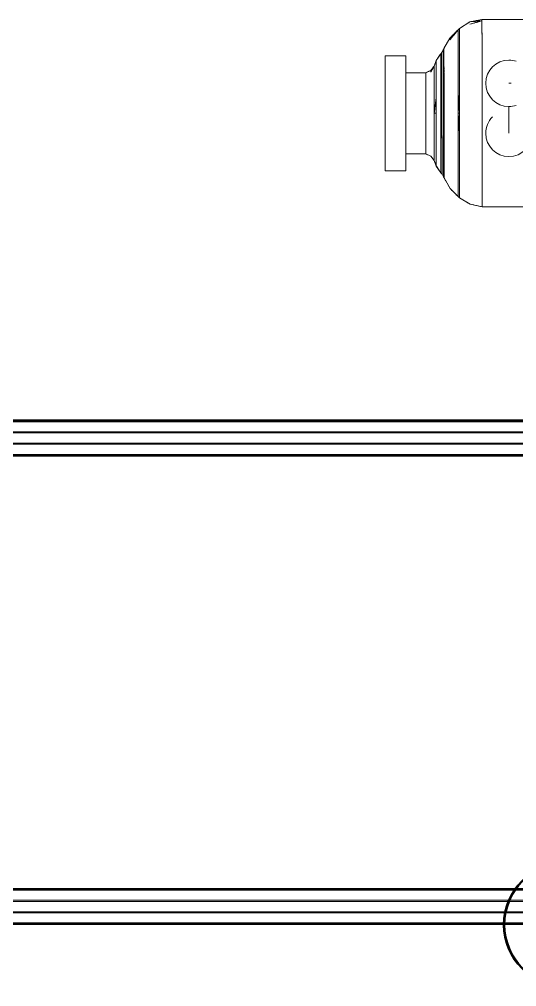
# Model space of a CAD drawing. Header units: centimetres. Extents: x -1906 to 5208, y -261 to 2955.
# Drawn here: x -1434.5 to -1274.1, y 543.6 to 855.9 of the extents above; entities that cross this region are included whole.
import ezdxf

# ---------------------------------------------------------------- set-up
doc = ezdxf.new("R2010")
doc.units = ezdxf.units.CM
doc.linetypes.add('_Overhead', pattern=[0.47625, 0.3175, -0.15875])
doc.linetypes.add('Hidden', pattern=[0.714375, 0.47625, -0.238125])
for name, color, linetype, lineweight in [('A-DETL-HDLN', 7, 'Hidden', 18), ('E-LITE-EQPM', 7, 'Continuous', 18), ('M-EQPM', 7, 'Continuous', 18), ('P-PIPE', 7, 'Continuous', 18), ('S-BEAM', 7, 'Continuous', 18)]:
    doc.layers.add(name, color=color, linetype=linetype, lineweight=lineweight)

# ---------------------------------------------------------------- blocks, each defined once
blk = doc.blocks.new('Costanera Perfil Z - Parametrizado - h_22cm-V6-N01 - Planta trazado tuberias refrig exist_ - detalle 1')
at = {"layer": 'S-BEAM', "color": 254, "true_color": 0xcccccc}
for p, q in [((-5.84, 2399.57), (-5.84, 785.67)), ((-5.54, 2399.57), (-5.54, 785.67)), ((-5.5, 785.67), (-5.5, 2399.57)), ((-5.26, 2399.57), (-5.26, 785.67)), ((1.67, 2399.57), (1.67, 785.67)), ((2.01, 2399.57), (2.01, 785.67)), ((-2.01, 1586.08), (-2.01, 792.31)), ((-1.67, 1586.08), (-1.67, 792.31)), ((5.26, 1586.08), (5.26, 792.31)), ((5.5, 1586.08), (5.5, 792.31)), ((5.54, 1586.08), (5.54, 792.31)), ((5.84, 1586.08), (5.84, 792.31))]:
    blk.add_line(p, q, dxfattribs=at)
blk = doc.blocks.new('Costanera Perfil Z - Parametrizado - h_22cm-V7-N01 - Planta trazado tuberias refrig exist_ - detalle 1')
at = {"layer": 'S-BEAM', "color": 254, "true_color": 0xcccccc}
for p, q in [((-5.84, 2399.57), (-5.84, 785.67)), ((-5.54, 2399.57), (-5.54, 785.67)), ((-5.5, 785.67), (-5.5, 2399.57)), ((-5.26, 2399.57), (-5.26, 785.67)), ((1.67, 2399.57), (1.67, 785.67)), ((2.01, 2399.57), (2.01, 785.67)), ((-2.01, 1586.08), (-2.01, 792.31)), ((-1.67, 1586.08), (-1.67, 792.31)), ((5.26, 1586.08), (5.26, 792.31)), ((5.5, 1586.08), (5.5, 792.31)), ((5.54, 1586.08), (5.54, 792.31)), ((5.84, 1586.08), (5.84, 792.31))]:
    blk.add_line(p, q, dxfattribs=at)
blk = doc.blocks.new('PQ_RVR_EST-01_ZZ_ZZ_MO_T_A_rvt-1-N01 - Planta trazado tuberias refrig exist_ - detalle 1')
at = {"layer": 'S-BEAM', "color": 254, "linetype": '_Overhead', "lineweight": 18, "true_color": 0xd4d4d4, "rotation": 269.9999999999998}
for name, p in [('Costanera Perfil Z - Parametrizado - h_22cm-V7-N01 - Planta trazado tuberias refrig exist_ - detalle 1', (-2533.25, 720.72)), ('Costanera Perfil Z - Parametrizado - h_22cm-V6-N01 - Planta trazado tuberias refrig exist_ - detalle 1', (-2533.25, 569.5))]:
    blk.add_blockref(name, p, dxfattribs=at)
blk = doc.blocks.new('Lighting-Pendant-Vibia-NOTRH-5662 - Standard-V60-N01 - Planta trazado tuberias refrig exist_ - detalle 1')
at = {"layer": 'E-LITE-EQPM', "color": 30, "lineweight": 35, "true_color": 0xff8000}
for radius, start, end in [(20, 0, 180), (19.7, 0, 180), (7.28, 0, 180), (4.5, 0, 180), (4.5, 0, 180), (20, 180, 0), (19.7, 180, 0), (7.28, 180, 0), (4.5, 180, 0), (4.5, 180, 0)]:
    blk.add_arc((0, 0), radius, start, end, dxfattribs=at)
blk = doc.blocks.new('bomba2 - bomba2-1346954-N01 - Planta trazado tuberias refrig exist_ - detalle 1')
at = {"layer": 'A-DETL-HDLN'}
for p, q in [((152.7, 29.46), (61.92, 29.42)), ((152.7, 29.05), (152.7, 29.46)), ((152.7, 29.05), (152.7, 29.46)), ((156.58, 28.61), (152.7, 29.46)), ((152.7, 29.46), (153.04, 29.38)), ((152.7, 27.04), (152.7, 29.05)), ((152.7, 27.04), (152.7, 29.05)), ((156.58, 28.61), (159.97, 26.59)), ((152.7, 23.52), (152.7, 27.04)), ((152.7, 23.52), (152.7, 27.04)), ((159.97, 25), (159.97, 26.59)), ((159.97, 25), (159.97, 26.59)), ((160.44, 26.17), (159.97, 26.59)), ((159.97, 21.91), (159.97, 25)), ((159.97, 21.91), (159.97, 25)), ((160.44, 26.17), (160.44, 24.61)), ((160.44, 24.61), (160.44, 26.17)), ((163.05, 23.53), (160.44, 26.17)), ((152.7, 18.7), (152.7, 23.52)), ((152.7, 18.7), (152.7, 23.52)), ((159.97, 17.51), (159.97, 21.91)), ((159.97, 17.51), (159.97, 21.91)), ((160.44, 24.61), (160.44, 21.57)), ((160.44, 21.57), (160.44, 24.61)), ((162.49, 24.1), (163.05, 23.53)), ((163.05, 23.53), (164.97, 20.15)), ((160.44, 21.57), (160.44, 17.24)), ((160.44, 17.24), (160.44, 21.57)), ((164.97, 19.76), (164.97, 20.15)), ((164.97, 19.76), (164.97, 20.15)), ((165.13, 19.79), (164.97, 20.15)), ((164.97, 17.85), (164.97, 19.76)), ((164.97, 17.85), (164.97, 19.76)), ((165.13, 19.41), (165.13, 19.79)), ((165.13, 19.41), (165.13, 19.79)), ((165.64, 18.88), (165.13, 19.79)), ((165.13, 19.79), (165.2, 19.66)), ((165.13, 17.53), (165.13, 19.41)), ((165.13, 17.53), (165.13, 19.41)), ((165.64, 17.29), (165.64, 18.88)), ((165.64, 17.29), (165.64, 18.88)), ((166.03, 18.48), (165.64, 18.88)), ((152.7, 12.84), (152.7, 18.7)), ((152.7, 12.84), (152.7, 18.7)), ((159.97, 12.05), (159.97, 17.51)), ((159.97, 12.05), (159.97, 17.51)), ((160.44, 17.24), (160.44, 11.86)), ((160.44, 11.86), (160.44, 17.24)), ((164.97, 14.56), (164.97, 17.85)), ((164.97, 14.56), (164.97, 17.85)), ((165.13, 14.3), (165.13, 17.53)), ((165.13, 14.3), (165.13, 17.53)), ((165.64, 14.24), (165.64, 17.29)), ((165.64, 14.24), (165.64, 17.29)), ((166.03, 18.48), (166.03, 16.93)), ((166.03, 16.93), (166.03, 18.48)), ((167.48, 16.29), (166.03, 18.48)), ((166.03, 16.93), (166.03, 13.94)), ((166.03, 13.94), (166.03, 16.93)), ((166.76, 17.38), (167.48, 16.29)), ((167.48, 16.29), (167.48, 15.16)), ((167.48, 16.29), (167.48, 15.16)), ((168.15, 14.49), (167.48, 16.29)), ((177.32, 16.34), (177.32, 17.85)), ((177.32, 16.34), (177.32, 17.85)), ((183.94, 17.85), (177.32, 17.85)), ((177.32, 13.45), (177.32, 16.34)), ((177.32, 13.45), (177.32, 16.34)), ((183.94, 16.34), (183.94, 17.85)), ((183.94, 16.34), (183.94, 17.85)), ((183.94, 13.45), (183.94, 16.34)), ((183.94, 13.45), (183.94, 16.34)), ((152.7, 6.24), (152.7, 12.84)), ((152.7, 6.24), (152.7, 12.84)), ((164.97, 10.14), (164.97, 14.56)), ((164.97, 10.14), (164.97, 14.56)), ((165.13, 9.95), (165.13, 14.3)), ((165.13, 9.95), (165.13, 14.3)), ((165.64, 9.98), (165.64, 14.24)), ((165.64, 9.98), (165.64, 14.24)), ((166.03, 13.94), (166.03, 9.76)), ((166.03, 9.76), (166.03, 13.94)), ((167.48, 15.16), (167.48, 12.61)), ((167.48, 15.16), (167.48, 12.61)), ((167.48, 12.61), (167.48, 8.88)), ((167.48, 12.61), (167.48, 8.88)), ((168.15, 13.74), (168.15, 14.49)), ((168.15, 14.49), (168.15, 13.74)), ((168.15, 14.49), (169.2, 13.1)), ((168.15, 11.58), (168.15, 13.74)), ((168.15, 13.74), (168.15, 11.58)), ((169.2, 13.1), (169.47, 12.99)), ((169.2, 13.1), (170.86, 12.37)), ((177.32, 9.41), (177.32, 13.45)), ((177.32, 9.41), (177.32, 13.45)), ((183.94, 9.41), (183.94, 13.45)), ((183.94, 9.41), (183.94, 13.45)), ((159.97, 5.85), (159.97, 12.05)), ((159.97, 5.85), (159.97, 12.05)), ((160.44, 11.86), (160.44, 5.75)), ((160.44, 5.75), (160.44, 11.86)), ((164.97, 4.91), (164.97, 10.14)), ((164.97, 4.91), (164.97, 10.14)), ((165.13, 4.81), (165.13, 9.95)), ((165.13, 4.81), (165.13, 9.95)), ((165.64, 4.84), (165.64, 9.98)), ((165.64, 4.84), (165.64, 9.98)), ((166.03, 4.73), (166.03, 9.76)), ((166.03, 4.73), (166.03, 9.76)), ((168.15, 11.58), (168.15, 8.21)), ((168.15, 11.58), (168.15, 8.21)), ((170.86, 10.79), (170.86, 12.37)), ((170.86, 10.79), (170.86, 12.37)), ((170.86, 12.37), (177.32, 12.37)), ((170.86, 7.82), (170.86, 10.79)), ((170.86, 7.82), (170.86, 10.79)), ((177.32, 4.55), (177.32, 9.41)), ((177.32, 4.55), (177.32, 9.41)), ((183.94, 4.55), (183.94, 9.41)), ((183.94, 4.55), (183.94, 9.41)), ((167.48, 4.29), (167.48, 8.88)), ((167.48, 8.88), (167.48, 4.29)), ((168.15, 3.97), (168.15, 8.21)), ((168.15, 8.21), (168.15, 3.97)), ((170.86, 3.81), (170.86, 7.82)), ((170.86, 3.81), (170.86, 7.82)), ((152.7, 6.24), (152.7, -0.74)), ((152.7, -0.74), (152.7, 6.24)), ((159.97, -0.74), (159.97, 5.85)), ((159.97, 5.85), (159.97, -0.74)), ((159.97, -0.74), (160.44, 5.75)), ((160.44, 5.75), (159.97, -0.74)), ((160.44, -0.74), (160.44, 5.75)), ((160.44, -0.74), (160.44, 5.75)), ((164.97, -0.74), (164.97, 4.91)), ((164.97, -0.74), (164.97, 4.91)), ((164.97, -0.74), (165.13, 4.81)), ((165.13, 4.81), (164.97, -0.74)), ((165.13, 4.81), (165.13, -0.74)), ((165.13, -0.74), (165.13, 4.81)), ((165.64, -0.74), (165.64, 4.84)), ((165.64, 4.84), (165.64, -0.74)), ((165.64, -0.74), (166.03, 4.73)), ((166.03, 4.73), (165.64, -0.74)), ((166.03, 4.73), (166.03, -0.74)), ((166.03, -0.74), (166.03, 4.73)), ((167.48, 4.29), (167.48, -0.74)), ((167.48, -0.74), (167.48, 4.29)), ((168.15, -0.74), (168.15, 3.97)), ((168.15, -0.74), (168.15, 3.97)), ((170.86, -0.74), (170.86, 3.81)), ((170.86, 3.81), (170.86, -0.74)), ((177.32, -0.74), (177.32, 4.55)), ((177.32, -0.74), (177.32, 4.55)), ((183.94, -0.74), (183.94, 4.55)), ((183.94, 4.55), (183.94, -0.74)), ((152.7, -0.74), (152.7, -7.72)), ((152.7, -7.72), (152.7, -0.74)), ((159.97, -7.33), (160.44, -0.74)), ((159.97, -7.33), (159.97, -0.74)), ((159.97, -7.33), (160.44, -0.74)), ((160.44, -0.74), (159.97, -0.74)), ((159.97, -0.74), (160.44, -0.74)), ((159.97, -0.74), (159.97, -7.33)), ((160.44, -7.23), (160.44, -0.74)), ((160.44, -7.23), (160.44, -0.74)), ((164.97, -6.39), (165.13, -0.74)), ((164.97, -6.39), (164.97, -0.74)), ((164.97, -6.39), (165.13, -0.74)), ((165.13, -0.74), (164.97, -0.74)), ((164.97, -0.74), (165.13, -0.74)), ((164.97, -0.74), (164.97, -6.39)), ((165.13, -0.74), (165.13, -6.29)), ((165.13, -6.29), (165.13, -0.74)), ((165.64, -6.32), (166.03, -0.74)), ((165.64, -6.32), (165.64, -0.74)), ((165.64, -6.32), (166.03, -0.74)), ((166.03, -0.74), (165.64, -0.74)), ((165.64, -0.74), (166.03, -0.74)), ((165.64, -0.74), (165.64, -6.32)), ((166.03, -0.74), (166.03, -6.21)), ((166.03, -6.21), (166.03, -0.74)), ((167.48, -0.74), (168.15, -0.74)), ((168.15, -0.74), (167.48, -0.74)), ((168.15, -0.74), (167.48, -5.77)), ((167.48, -0.74), (167.48, -5.77)), ((167.48, -5.77), (168.15, -0.74)), ((167.48, -0.74), (167.48, -5.77)), ((168.15, -5.45), (168.15, -0.74)), ((168.15, -0.74), (168.15, -5.45)), ((170.86, -5.29), (170.86, -0.74)), ((170.86, -0.74), (170.86, -5.29)), ((177.32, -0.74), (177.32, -6.03)), ((177.32, -6.03), (177.32, -0.74)), ((183.94, -6.03), (183.94, -0.74)), ((183.94, -0.74), (183.94, -6.03)), ((166.03, -6.21), (166.03, -11.24)), ((166.03, -11.24), (166.03, -6.21)), ((167.48, -5.77), (167.48, -10.36)), ((167.48, -5.77), (167.48, -10.36)), ((168.15, -5.45), (168.15, -9.69)), ((168.15, -5.45), (168.15, -9.69)), ((170.86, -5.29), (170.86, -9.3)), ((170.86, -5.29), (170.86, -9.3)), ((177.32, -6.03), (177.32, -10.89)), ((177.32, -6.03), (177.32, -10.89)), ((183.94, -6.03), (183.94, -10.89)), ((183.94, -6.03), (183.94, -10.89)), ((152.7, -7.72), (152.7, -14.32)), ((152.7, -7.72), (152.7, -14.32)), ((159.97, -7.33), (159.97, -13.53)), ((159.97, -7.33), (159.97, -13.53)), ((160.44, -7.23), (160.44, -13.34)), ((160.44, -13.34), (160.44, -7.23)), ((164.97, -6.39), (164.97, -11.62)), ((164.97, -11.62), (164.97, -6.39)), ((165.13, -6.29), (165.13, -11.43)), ((165.13, -11.43), (165.13, -6.29)), ((165.64, -6.32), (165.64, -11.46)), ((165.64, -11.46), (165.64, -6.32)), ((170.86, -12.27), (170.86, -9.3)), ((170.86, -9.3), (170.86, -12.27)), ((164.97, -16.04), (164.97, -11.62)), ((164.97, -16.04), (164.97, -11.62)), ((165.13, -15.78), (165.13, -11.43)), ((165.13, -15.78), (165.13, -11.43)), ((165.64, -15.72), (165.64, -11.46)), ((165.64, -15.72), (165.64, -11.46)), ((166.03, -11.24), (166.03, -15.42)), ((166.03, -15.42), (166.03, -11.24)), ((167.48, -10.36), (167.48, -14.09)), ((167.48, -10.36), (167.48, -14.09)), ((168.15, -13.06), (168.15, -9.69)), ((168.15, -9.69), (168.15, -13.06)), ((170.86, -13.85), (170.86, -12.27)), ((170.86, -13.85), (170.86, -12.27)), ((177.32, -10.89), (177.32, -14.93)), ((177.32, -14.93), (177.32, -10.89)), ((183.94, -10.89), (183.94, -14.93)), ((183.94, -10.89), (183.94, -14.93)), ((152.7, -14.32), (152.7, -20.18)), ((152.7, -20.18), (152.7, -14.32)), ((159.97, -18.99), (159.97, -13.53)), ((159.97, -13.53), (159.97, -18.99)), ((160.44, -13.34), (160.44, -18.72)), ((160.44, -18.72), (160.44, -13.34)), ((166.03, -15.42), (166.03, -18.41)), ((166.03, -18.41), (166.03, -15.42)), ((167.48, -14.09), (167.48, -16.64)), ((167.48, -14.09), (167.48, -16.64)), ((168.15, -13.06), (168.15, -15.22)), ((168.15, -13.06), (168.15, -15.22)), ((168.15, -15.97), (169.2, -14.02)), ((169.2, -14.02), (168.15, -15.97)), ((168.15, -15.97), (169.2, -14.58)), ((168.15, -15.22), (168.15, -15.97)), ((168.15, -15.22), (168.15, -15.97)), ((169.2, -14.58), (170.86, -13.85)), ((170.86, -13.85), (169.2, -14.58)), ((169.2, -14.58), (169.2, -14.02)), ((169.2, -14.02), (169.2, -14.58)), ((170.86, -13.85), (177.32, -13.85)), ((177.32, -14.93), (177.32, -17.82)), ((177.32, -17.82), (177.32, -14.93)), ((183.94, -14.93), (183.94, -17.82)), ((183.94, -14.93), (183.94, -17.82)), ((160.44, -18.72), (160.44, -23.05)), ((160.44, -23.05), (160.44, -18.72)), ((164.97, -19.33), (164.97, -16.04)), ((164.97, -19.33), (164.97, -16.04)), ((165.13, -19.01), (165.13, -15.78)), ((165.13, -19.01), (165.13, -15.78)), ((165.64, -18.77), (165.64, -15.72)), ((165.64, -18.77), (165.64, -15.72)), ((166.03, -19.96), (167.48, -17.77)), ((166.03, -18.41), (166.03, -19.96)), ((166.03, -19.96), (166.03, -18.41)), ((167.48, -17.77), (168.15, -15.97)), ((167.48, -16.64), (167.48, -17.77)), ((167.48, -16.64), (167.48, -17.77)), ((177.32, -17.82), (177.32, -19.33)), ((177.32, -19.33), (177.32, -17.82)), ((183.94, -17.82), (183.94, -19.33)), ((183.94, -17.82), (183.94, -19.33)), ((152.7, -20.18), (152.7, -25)), ((152.7, -25), (152.7, -20.18)), ((159.97, -23.39), (159.97, -18.99)), ((159.97, -18.99), (159.97, -23.39)), ((163.05, -25.01), (164.97, -21.63)), ((164.97, -21.24), (164.97, -19.33)), ((164.97, -21.24), (164.97, -19.33)), ((164.97, -21.63), (164.97, -21.24)), ((164.97, -21.63), (164.97, -21.24)), ((165.13, -21.27), (164.97, -21.63)), ((165.13, -20.89), (165.13, -19.01)), ((165.13, -20.89), (165.13, -19.01)), ((165.13, -21.27), (165.64, -20.36)), ((165.64, -20.36), (165.13, -21.27)), ((165.13, -21.27), (165.13, -20.89)), ((165.13, -21.27), (165.13, -20.89)), ((165.64, -20.36), (165.64, -18.77)), ((165.64, -20.36), (165.64, -18.77)), ((166.03, -19.96), (165.64, -20.36)), ((177.32, -19.33), (183.94, -19.33)), ((159.97, -26.48), (159.97, -23.39)), ((159.97, -23.39), (159.97, -26.48)), ((160.44, -23.05), (160.44, -26.09)), ((160.44, -26.09), (160.44, -23.05)), ((163.05, -24.41), (160.44, -27.65)), ((163.05, -24.41), (160.44, -27.65)), ((152.7, -28.52), (152.7, -25)), ((152.7, -28.52), (152.7, -25)), ((156.58, -30.29), (159.97, -28.06)), ((159.97, -28.06), (159.97, -26.48)), ((159.97, -26.48), (159.97, -28.06)), ((160.44, -27.65), (159.97, -28.06)), ((160.44, -27.65), (163.05, -25.01)), ((163.05, -25.01), (160.44, -27.65)), ((160.44, -26.09), (160.44, -27.65)), ((160.44, -27.65), (160.44, -26.09)), ((152.7, -30.94), (61.92, -30.94)), ((152.7, -28.52), (152.7, -30.53)), ((152.7, -30.53), (152.7, -28.52)), ((152.7, -30.53), (156.58, -29.49)), ((156.58, -29.49), (152.7, -30.53)), ((152.7, -30.94), (156.58, -30.29)), ((152.7, -30.94), (156.58, -30.29)), ((156.58, -30.29), (152.7, -30.53)), ((152.7, -30.53), (156.58, -30.29)), ((152.7, -30.94), (152.7, -30.53)), ((152.7, -30.94), (152.7, -30.53)), ((156.58, -30.29), (157.1, -29.95))]:
    blk.add_line(p, q, dxfattribs=at)
at = {"layer": 'M-EQPM'}
for p, q in [((152.7, 29.46), (61.92, 29.42)), ((152.7, 29.05), (152.7, 29.46)), ((152.7, 29.05), (152.7, 29.46)), ((156.58, 28.61), (152.7, 29.46)), ((152.7, 29.46), (153.04, 29.38)), ((152.7, 27.04), (152.7, 29.05)), ((152.7, 27.04), (152.7, 29.05)), ((156.58, 28.61), (159.97, 26.59)), ((152.7, 23.52), (152.7, 27.04)), ((152.7, 23.52), (152.7, 27.04)), ((159.97, 25), (159.97, 26.59)), ((159.97, 25), (159.97, 26.59)), ((160.44, 26.17), (159.97, 26.59)), ((159.97, 21.91), (159.97, 25)), ((159.97, 21.91), (159.97, 25)), ((160.44, 26.17), (160.44, 24.61)), ((160.44, 24.61), (160.44, 26.17)), ((163.05, 23.53), (160.44, 26.17)), ((152.7, 18.7), (152.7, 23.52)), ((152.7, 18.7), (152.7, 23.52)), ((159.97, 17.51), (159.97, 21.91)), ((159.97, 17.51), (159.97, 21.91)), ((160.44, 24.61), (160.44, 21.57)), ((160.44, 21.57), (160.44, 24.61)), ((162.49, 24.1), (163.05, 23.53)), ((163.05, 23.53), (164.97, 20.15)), ((160.44, 21.57), (160.44, 17.24)), ((160.44, 17.24), (160.44, 21.57)), ((164.97, 19.76), (164.97, 20.15)), ((164.97, 19.76), (164.97, 20.15)), ((165.13, 19.79), (164.97, 20.15)), ((164.97, 17.85), (164.97, 19.76)), ((164.97, 17.85), (164.97, 19.76)), ((165.13, 19.41), (165.13, 19.79)), ((165.13, 19.41), (165.13, 19.79)), ((165.64, 18.88), (165.13, 19.79)), ((165.13, 19.79), (165.2, 19.66)), ((165.13, 17.53), (165.13, 19.41)), ((165.13, 17.53), (165.13, 19.41)), ((165.64, 17.29), (165.64, 18.88)), ((165.64, 17.29), (165.64, 18.88)), ((166.03, 18.48), (165.64, 18.88)), ((152.7, 12.84), (152.7, 18.7)), ((152.7, 12.84), (152.7, 18.7)), ((159.97, 12.05), (159.97, 17.51)), ((159.97, 12.05), (159.97, 17.51)), ((160.44, 17.24), (160.44, 11.86)), ((160.44, 11.86), (160.44, 17.24)), ((164.97, 14.56), (164.97, 17.85)), ((164.97, 14.56), (164.97, 17.85)), ((165.13, 14.3), (165.13, 17.53)), ((165.13, 14.3), (165.13, 17.53)), ((165.64, 14.24), (165.64, 17.29)), ((165.64, 14.24), (165.64, 17.29)), ((166.03, 18.48), (166.03, 16.93)), ((166.03, 16.93), (166.03, 18.48)), ((167.48, 16.29), (166.03, 18.48)), ((166.03, 16.93), (166.03, 13.94)), ((166.03, 13.94), (166.03, 16.93)), ((166.76, 17.38), (167.48, 16.29)), ((167.48, 16.29), (167.48, 15.16)), ((167.48, 16.29), (167.48, 15.16)), ((168.15, 14.49), (167.48, 16.29)), ((177.32, 16.34), (177.32, 17.85)), ((177.32, 16.34), (177.32, 17.85)), ((183.94, 17.85), (177.32, 17.85)), ((177.32, 13.45), (177.32, 16.34)), ((177.32, 13.45), (177.32, 16.34)), ((183.94, 16.34), (183.94, 17.85)), ((183.94, 16.34), (183.94, 17.85)), ((183.94, 13.45), (183.94, 16.34)), ((183.94, 13.45), (183.94, 16.34)), ((152.7, 6.24), (152.7, 12.84)), ((152.7, 6.24), (152.7, 12.84)), ((164.97, 10.14), (164.97, 14.56)), ((164.97, 10.14), (164.97, 14.56)), ((165.13, 9.95), (165.13, 14.3)), ((165.13, 9.95), (165.13, 14.3)), ((165.64, 9.98), (165.64, 14.24)), ((165.64, 9.98), (165.64, 14.24)), ((166.03, 13.94), (166.03, 9.76)), ((166.03, 9.76), (166.03, 13.94)), ((167.48, 15.16), (167.48, 12.61)), ((167.48, 15.16), (167.48, 12.61)), ((167.48, 12.61), (167.48, 8.88)), ((167.48, 12.61), (167.48, 8.88)), ((168.15, 13.74), (168.15, 14.49)), ((168.15, 14.49), (168.15, 13.74)), ((168.15, 14.49), (169.2, 13.1)), ((168.15, 11.58), (168.15, 13.74)), ((168.15, 13.74), (168.15, 11.58)), ((169.2, 13.1), (169.47, 12.99)), ((169.2, 13.1), (170.86, 12.37)), ((177.32, 9.41), (177.32, 13.45)), ((177.32, 9.41), (177.32, 13.45)), ((183.94, 9.41), (183.94, 13.45)), ((183.94, 9.41), (183.94, 13.45)), ((159.97, 5.85), (159.97, 12.05)), ((159.97, 5.85), (159.97, 12.05)), ((160.44, 11.86), (160.44, 5.75)), ((160.44, 5.75), (160.44, 11.86)), ((164.97, 4.91), (164.97, 10.14)), ((164.97, 4.91), (164.97, 10.14)), ((165.13, 4.81), (165.13, 9.95)), ((165.13, 4.81), (165.13, 9.95)), ((165.64, 4.84), (165.64, 9.98)), ((165.64, 4.84), (165.64, 9.98)), ((166.03, 4.73), (166.03, 9.76)), ((166.03, 4.73), (166.03, 9.76)), ((168.15, 11.58), (168.15, 8.21)), ((168.15, 11.58), (168.15, 8.21)), ((170.86, 10.79), (170.86, 12.37)), ((170.86, 10.79), (170.86, 12.37)), ((170.86, 12.37), (177.32, 12.37)), ((170.86, 7.82), (170.86, 10.79)), ((170.86, 7.82), (170.86, 10.79)), ((177.32, 4.55), (177.32, 9.41)), ((177.32, 4.55), (177.32, 9.41)), ((183.94, 4.55), (183.94, 9.41)), ((183.94, 4.55), (183.94, 9.41)), ((167.48, 4.29), (167.48, 8.88)), ((167.48, 8.88), (167.48, 4.29)), ((168.15, 3.97), (168.15, 8.21)), ((168.15, 8.21), (168.15, 3.97)), ((170.86, 3.81), (170.86, 7.82)), ((170.86, 3.81), (170.86, 7.82)), ((152.7, 6.24), (152.7, -0.74)), ((152.7, -0.74), (152.7, 6.24)), ((159.97, -0.74), (159.97, 5.85)), ((159.97, 5.85), (159.97, -0.74)), ((159.97, -0.74), (160.44, 5.75)), ((160.44, 5.75), (159.97, -0.74)), ((160.44, -0.74), (160.44, 5.75)), ((160.44, -0.74), (160.44, 5.75)), ((164.97, -0.74), (164.97, 4.91)), ((164.97, -0.74), (164.97, 4.91)), ((164.97, -0.74), (165.13, 4.81)), ((165.13, 4.81), (164.97, -0.74)), ((165.13, 4.81), (165.13, -0.74)), ((165.13, -0.74), (165.13, 4.81)), ((165.64, -0.74), (165.64, 4.84)), ((165.64, 4.84), (165.64, -0.74)), ((165.64, -0.74), (166.03, 4.73)), ((166.03, 4.73), (165.64, -0.74)), ((166.03, 4.73), (166.03, -0.74)), ((166.03, -0.74), (166.03, 4.73)), ((167.48, 4.29), (167.48, -0.74)), ((167.48, -0.74), (167.48, 4.29)), ((168.15, -0.74), (168.15, 3.97)), ((168.15, -0.74), (168.15, 3.97)), ((170.86, -0.74), (170.86, 3.81)), ((170.86, 3.81), (170.86, -0.74)), ((177.32, -0.74), (177.32, 4.55)), ((177.32, -0.74), (177.32, 4.55)), ((183.94, -0.74), (183.94, 4.55)), ((183.94, 4.55), (183.94, -0.74)), ((152.7, -0.74), (152.7, -7.72)), ((152.7, -7.72), (152.7, -0.74)), ((159.97, -7.33), (160.44, -0.74)), ((159.97, -7.33), (159.97, -0.74)), ((159.97, -7.33), (160.44, -0.74)), ((160.44, -0.74), (159.97, -0.74)), ((159.97, -0.74), (160.44, -0.74)), ((159.97, -0.74), (159.97, -7.33)), ((160.44, -7.23), (160.44, -0.74)), ((160.44, -7.23), (160.44, -0.74)), ((164.97, -6.39), (165.13, -0.74)), ((164.97, -6.39), (164.97, -0.74)), ((164.97, -6.39), (165.13, -0.74)), ((165.13, -0.74), (164.97, -0.74)), ((164.97, -0.74), (165.13, -0.74)), ((164.97, -0.74), (164.97, -6.39)), ((165.13, -0.74), (165.13, -6.29)), ((165.13, -6.29), (165.13, -0.74)), ((165.64, -6.32), (166.03, -0.74)), ((165.64, -6.32), (165.64, -0.74)), ((165.64, -6.32), (166.03, -0.74)), ((166.03, -0.74), (165.64, -0.74)), ((165.64, -0.74), (166.03, -0.74)), ((165.64, -0.74), (165.64, -6.32)), ((166.03, -0.74), (166.03, -6.21)), ((166.03, -6.21), (166.03, -0.74)), ((167.48, -0.74), (168.15, -0.74)), ((168.15, -0.74), (167.48, -0.74)), ((168.15, -0.74), (167.48, -5.77)), ((167.48, -0.74), (167.48, -5.77)), ((167.48, -5.77), (168.15, -0.74)), ((167.48, -0.74), (167.48, -5.77)), ((168.15, -5.45), (168.15, -0.74)), ((168.15, -0.74), (168.15, -5.45)), ((170.86, -5.29), (170.86, -0.74)), ((170.86, -0.74), (170.86, -5.29)), ((177.32, -0.74), (177.32, -6.03)), ((177.32, -6.03), (177.32, -0.74)), ((183.94, -6.03), (183.94, -0.74)), ((183.94, -0.74), (183.94, -6.03)), ((166.03, -6.21), (166.03, -11.24)), ((166.03, -11.24), (166.03, -6.21)), ((167.48, -5.77), (167.48, -10.36)), ((167.48, -5.77), (167.48, -10.36)), ((168.15, -5.45), (168.15, -9.69)), ((168.15, -5.45), (168.15, -9.69)), ((170.86, -5.29), (170.86, -9.3)), ((170.86, -5.29), (170.86, -9.3)), ((177.32, -6.03), (177.32, -10.89)), ((177.32, -6.03), (177.32, -10.89)), ((183.94, -6.03), (183.94, -10.89)), ((183.94, -6.03), (183.94, -10.89)), ((152.7, -7.72), (152.7, -14.32)), ((152.7, -7.72), (152.7, -14.32)), ((159.97, -7.33), (159.97, -13.53)), ((159.97, -7.33), (159.97, -13.53)), ((160.44, -7.23), (160.44, -13.34)), ((160.44, -13.34), (160.44, -7.23)), ((164.97, -6.39), (164.97, -11.62)), ((164.97, -11.62), (164.97, -6.39)), ((165.13, -6.29), (165.13, -11.43)), ((165.13, -11.43), (165.13, -6.29)), ((165.64, -6.32), (165.64, -11.46)), ((165.64, -11.46), (165.64, -6.32)), ((170.86, -12.27), (170.86, -9.3)), ((170.86, -9.3), (170.86, -12.27)), ((164.97, -16.04), (164.97, -11.62)), ((164.97, -16.04), (164.97, -11.62)), ((165.13, -15.78), (165.13, -11.43)), ((165.13, -15.78), (165.13, -11.43)), ((165.64, -15.72), (165.64, -11.46)), ((165.64, -15.72), (165.64, -11.46)), ((166.03, -11.24), (166.03, -15.42)), ((166.03, -15.42), (166.03, -11.24)), ((167.48, -10.36), (167.48, -14.09)), ((167.48, -10.36), (167.48, -14.09)), ((168.15, -13.06), (168.15, -9.69)), ((168.15, -9.69), (168.15, -13.06)), ((170.86, -13.85), (170.86, -12.27)), ((170.86, -13.85), (170.86, -12.27)), ((177.32, -10.89), (177.32, -14.93)), ((177.32, -14.93), (177.32, -10.89)), ((183.94, -10.89), (183.94, -14.93)), ((183.94, -10.89), (183.94, -14.93)), ((152.7, -14.32), (152.7, -20.18)), ((152.7, -20.18), (152.7, -14.32)), ((159.97, -18.99), (159.97, -13.53)), ((159.97, -13.53), (159.97, -18.99)), ((160.44, -13.34), (160.44, -18.72)), ((160.44, -18.72), (160.44, -13.34)), ((166.03, -15.42), (166.03, -18.41)), ((166.03, -18.41), (166.03, -15.42)), ((167.48, -14.09), (167.48, -16.64)), ((167.48, -14.09), (167.48, -16.64)), ((168.15, -13.06), (168.15, -15.22)), ((168.15, -13.06), (168.15, -15.22)), ((168.15, -15.97), (169.2, -14.02)), ((169.2, -14.02), (168.15, -15.97)), ((168.15, -15.97), (169.2, -14.58)), ((168.15, -15.22), (168.15, -15.97)), ((168.15, -15.22), (168.15, -15.97)), ((169.2, -14.58), (170.86, -13.85)), ((170.86, -13.85), (169.2, -14.58)), ((169.2, -14.58), (169.2, -14.02)), ((169.2, -14.02), (169.2, -14.58)), ((170.86, -13.85), (177.32, -13.85)), ((177.32, -14.93), (177.32, -17.82)), ((177.32, -17.82), (177.32, -14.93)), ((183.94, -14.93), (183.94, -17.82)), ((183.94, -14.93), (183.94, -17.82)), ((160.44, -18.72), (160.44, -23.05)), ((160.44, -23.05), (160.44, -18.72)), ((164.97, -19.33), (164.97, -16.04)), ((164.97, -19.33), (164.97, -16.04)), ((165.13, -19.01), (165.13, -15.78)), ((165.13, -19.01), (165.13, -15.78)), ((165.64, -18.77), (165.64, -15.72)), ((165.64, -18.77), (165.64, -15.72)), ((166.03, -19.96), (167.48, -17.77)), ((166.03, -18.41), (166.03, -19.96)), ((166.03, -19.96), (166.03, -18.41)), ((167.48, -17.77), (168.15, -15.97)), ((167.48, -16.64), (167.48, -17.77)), ((167.48, -16.64), (167.48, -17.77)), ((177.32, -17.82), (177.32, -19.33)), ((177.32, -19.33), (177.32, -17.82)), ((183.94, -17.82), (183.94, -19.33)), ((183.94, -17.82), (183.94, -19.33)), ((152.7, -20.18), (152.7, -25)), ((152.7, -25), (152.7, -20.18)), ((159.97, -23.39), (159.97, -18.99)), ((159.97, -18.99), (159.97, -23.39)), ((163.05, -25.01), (164.97, -21.63)), ((164.97, -21.24), (164.97, -19.33)), ((164.97, -21.24), (164.97, -19.33)), ((164.97, -21.63), (164.97, -21.24)), ((164.97, -21.63), (164.97, -21.24)), ((165.13, -21.27), (164.97, -21.63)), ((165.13, -20.89), (165.13, -19.01)), ((165.13, -20.89), (165.13, -19.01)), ((165.13, -21.27), (165.64, -20.36)), ((165.64, -20.36), (165.13, -21.27)), ((165.13, -21.27), (165.13, -20.89)), ((165.13, -21.27), (165.13, -20.89)), ((165.64, -20.36), (165.64, -18.77)), ((165.64, -20.36), (165.64, -18.77)), ((166.03, -19.96), (165.64, -20.36)), ((177.32, -19.33), (183.94, -19.33)), ((159.97, -26.48), (159.97, -23.39)), ((159.97, -23.39), (159.97, -26.48)), ((160.44, -23.05), (160.44, -26.09)), ((160.44, -26.09), (160.44, -23.05)), ((163.05, -24.41), (160.44, -27.65)), ((163.05, -24.41), (160.44, -27.65)), ((152.7, -28.52), (152.7, -25)), ((152.7, -28.52), (152.7, -25)), ((156.58, -30.29), (159.97, -28.06)), ((159.97, -28.06), (159.97, -26.48)), ((159.97, -26.48), (159.97, -28.06)), ((160.44, -27.65), (159.97, -28.06)), ((160.44, -27.65), (163.05, -25.01)), ((163.05, -25.01), (160.44, -27.65)), ((160.44, -26.09), (160.44, -27.65)), ((160.44, -27.65), (160.44, -26.09)), ((152.7, -30.94), (61.92, -30.94)), ((152.7, -28.52), (152.7, -30.53)), ((152.7, -30.53), (152.7, -28.52)), ((152.7, -30.53), (156.58, -29.49)), ((156.58, -29.49), (152.7, -30.53)), ((152.7, -30.94), (156.58, -30.29)), ((152.7, -30.94), (156.58, -30.29)), ((156.58, -30.29), (152.7, -30.53)), ((152.7, -30.53), (156.58, -30.29)), ((152.7, -30.94), (152.7, -30.53)), ((152.7, -30.94), (152.7, -30.53)), ((156.58, -30.29), (157.1, -29.95))]:
    blk.add_line(p, q, dxfattribs=at)

msp = doc.modelspace()

# ---------------------------------------------------------------- linework, layer by layer
at = {"layer": 'P-PIPE', "color": 6, "true_color": 0xff00ff}
for p, q in [((-1276.6, 835.23), (-1275.85, 835.23)), ((-1276.6, 819.08), (-1276.6, 827.73))]:
    msp.add_line(p, q, dxfattribs=at)
for centre, start, end in [((-1276.6, 835.23), 90, 180), ((-1276.6, 835.23), 72.0559, 90), ((-1276.6, 835.23), 180, 270), ((-1276.6, 835.23), 270, 287.9441), ((-1276.6, 819.08), 135, 180), ((-1276.6, 819.08), 180, 270), ((-1276.6, 819.08), 270, 0)]:
    msp.add_arc(centre, 7.5, start, end, dxfattribs=at)

# ---------------------------------------------------------------- block references
at = {"lineweight": 5}
msp.add_blockref('PQ_RVR_EST-01_ZZ_ZZ_MO_T_A_rvt-1-N01 - Planta trazado tuberias refrig exist_ - detalle 1', (0, 0), dxfattribs=at)
at = {"layer": 'A-DETL-HDLN', "rotation": 180.0639881111706}
msp.add_blockref('bomba2 - bomba2-1346954-N01 - Planta trazado tuberias refrig exist_ - detalle 1', (-1132.57, 825), dxfattribs=at)
at = {"layer": 'E-LITE-EQPM', "color": 30, "lineweight": 35, "true_color": 0xff8000}
msp.add_blockref('Lighting-Pendant-Vibia-NOTRH-5662 - Standard-V60-N01 - Planta trazado tuberias refrig exist_ - detalle 1', (-1258.31, 563.63), dxfattribs=at)

doc.saveas('drawing.dxf')
